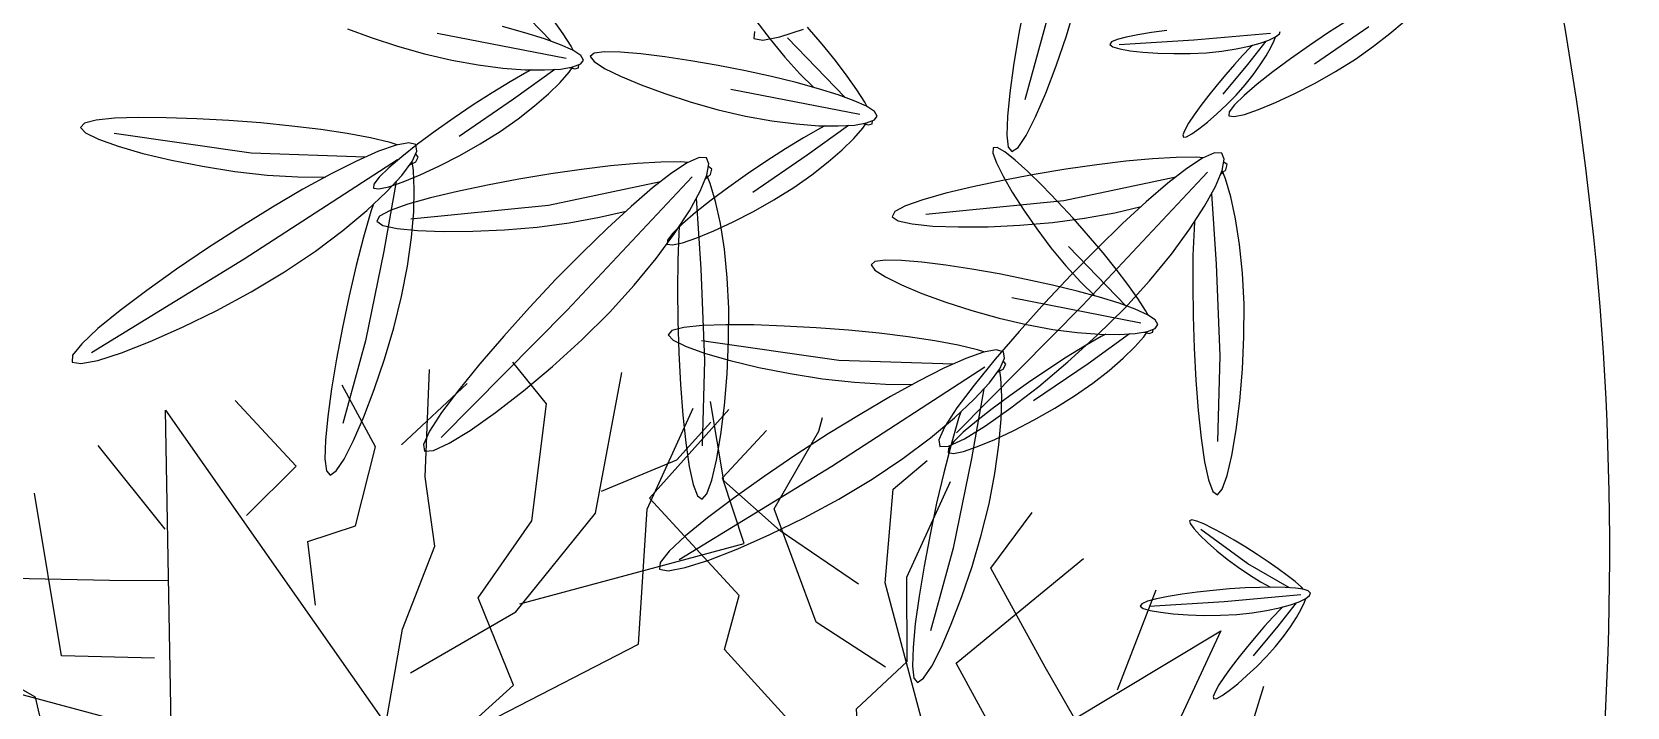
# Model space of a CAD drawing. Extents: x 302512 to 1034855, y -184136 to 410364.
# Drawn here: x 563996 to 567572, y 310722 to 312235 of the extents above; entities that cross this region are included whole.
import ezdxf

# ---------------------------------------------------------------- set-up
doc = ezdxf.new("R2010")
doc.units = 0
doc.header["$MEASUREMENT"] = 0
for name, color, linetype in [('F', 5, 'Continuous'), ('shu', 74, 'Continuous'), ('坐椅', 7, 'Continuous'), ('树', 80, 'Continuous'), ('绿化', 97, 'Continuous'), ('绿地', 3, 'Continuous')]:
    doc.layers.add(name, color=color, linetype=linetype)
doc.styles.add('DIM_FONT', font='SIMPLEX.shx', dxfattribs={"width": 0.8})

# ---------------------------------------------------------------- blocks, each defined once
blk = doc.blocks.new('Plant126')
for points in [[(-1829, 1177), (-1819.3, 1338.5), (-2025.4, 1357.3)], [(24.5, -8.4), (-998.8, 12.9), (-2130, 1233.9), (-526.7, 859.5), (24.5, -8.4)], [(-1948.1, 1028.6), (-2191.8, 1069.1)], [(-1862.4, 945.7), (-1965, 854.7), (-2163.1, 685.1), (-2308.1, 752.1)], [(-1768.1, 791.1), (-1931.9, 651.8), (-2228.5, 889.9)], [(-1632.3, 679.3), (-2079.9, 453.3), (-2295.3, 427.3), (-2375.7, 490.4)], [(-1505.7, 522.7), (-1782.2, 448.5), (-1912.7, 540.5), (-2103, 500), (-2339.5, 553.1)], [(-1889.6, 493.8), (-1958.6, 316.5), (-2194.3, 168.5), (-2391.2, 232.1), (-2423.5, 234.1)], [(-1606.4, 463.9), (-1853.7, 122.3), (-1982.8, 130), (-2159.8, -118.7), (-2397.6, 18.7)], [(-2064.1, 394), (-2147.5, 191.7), (-2234.3, 41.3), (-2406.8, -26.1)], [(-1859.9, -361.6), (-2102.4, 116.4), (-2240.2, 36.9), (-2367.9, 113.5)], [(-2152.8, -230.1), (-2259.4, -74.5), (-2360.1, -15.7)], [(23.1, -7.8), (-507, -883.4), (-2130, -1252.6), (-1004.1, -51.3), (23.1, -7.8)], [(-1594.5, -358.7), (-1825.4, -74.4), (-2133.6, -118.8), (-2383.2, -62.4)], [(-1652.6, -576), (-1840.1, -366.9), (-2100.8, -233.5), (-2430.7, -240.2)], [(-1443.1, -505.2), (-1673.5, -337.5), (-1854, -458.5), (-2053.5, -373.2), (-2324.2, -395.8), (-2402.6, -491.3)], [(-1534.1, -607.8), (-1747.5, -614.1), (-1950.3, -580.9), (-2102.5, -635.3), (-2346.2, -675.8)], [(-2163.1, -703.7), (-2332.3, -584.3)], [(-1760.8, -822.3), (-1900.5, -869.5), (-1958.4, -769.3), (-2146.7, -761.1), (-2270, -865.7)], [(-1930.3, -1020.3), (-2065.2, -931.2), (-2184.6, -1100.3)], [(-1201.9, -1067.5), (-1275.9, -1344.1), (-1420.9, -1411.1), (-1481, -1596.1), (-1645.1, -1774.4)], [(-1400.8, -1098.8), (-1429, -1599.5), (-1514.1, -1799), (-1609, -1837)], [(-1565.5, -1160.5), (-1526.9, -1372.1), (-1881.3, -1509.9)], [(-1746.7, -1164.9), (-1719.1, -1299.3), (-1671.3, -1555.6), (-1801.8, -1647.7)], [(-1861.3, -1197.6), (-2018.2, -1388.5)]]:
    blk.add_lwpolyline(points)
blk = doc.blocks.new('_F43BVI')
at = {"layer": '绿地'}
for p, q in [((0.4017, 0.8196), (0.3932, 0.8399)), ((0.41, 0.7967), (0.4017, 0.8196)), ((0.3865, 0.7985), (0.4082, 0.7238)), ((0.4176, 0.7716), (0.41, 0.7967)), ((0.3714, 0.7768), (0.3781, 0.7512)), ((0.4243, 0.7449), (0.4176, 0.7716)), ((0.3781, 0.7512), (0.3856, 0.7249)), ((0.4298, 0.7176), (0.4243, 0.7449)), ((0.3856, 0.7249), (0.3936, 0.699)), ((0.4341, 0.691), (0.4298, 0.7176)), ((0.3936, 0.699), (0.4019, 0.6743)), ((0.3577, 0.6856), (0.3374, 0.5974)), ((0.3671, 0.6874), (0.3636, 0.6901)), ((0.3739, 0.681), (0.3671, 0.6874)), ((0.3814, 0.6727), (0.3739, 0.681)), ((0.4372, 0.6662), (0.4341, 0.691)), ((0.3645, 0.6613), (0.366, 0.6581)), ((0.3648, 0.6775), (0.3844, 0.6484)), ((0.3895, 0.6627), (0.3814, 0.6727)), ((0.3979, 0.6512), (0.3895, 0.6627)), ((0.4019, 0.6743), (0.41, 0.6521)), ((0.4389, 0.6444), (0.4372, 0.6662)), ((0.366, 0.6581), (0.3723, 0.6464)), ((0.3723, 0.6464), (0.3794, 0.6338)), ((0.3844, 0.6484), (0.4087, 0.6101)), ((0.4062, 0.6384), (0.3979, 0.6512)), ((0.41, 0.6521), (0.4177, 0.6334)), ((0.4391, 0.6268), (0.4389, 0.6444)), ((0.3794, 0.6338), (0.3874, 0.6205)), ((0.4143, 0.6245), (0.4062, 0.6384)), ((0.4218, 0.6101), (0.4143, 0.6245)), ((0.4177, 0.6334), (0.4246, 0.6193)), ((0.4378, 0.6146), (0.4391, 0.6268)), ((0.3874, 0.6205), (0.3958, 0.6071)), ((0.3958, 0.6071), (0.4045, 0.5938)), ((0.4285, 0.5959), (0.4218, 0.6101)), ((0.4246, 0.6193), (0.4305, 0.6108)), ((0.4305, 0.6108), (0.435, 0.609)), ((0.435, 0.609), (0.4378, 0.6146)), ((0.3374, 0.5974), (0.3151, 0.5116)), ((0.4045, 0.5938), (0.4131, 0.5813)), ((0.4343, 0.5825), (0.4285, 0.5959)), ((0.4891, 0.589), (0.4849, 0.5862)), ((0.4945, 0.5855), (0.4891, 0.589)), ((0.498, 0.5777), (0.4945, 0.5855)), ((0.4131, 0.5813), (0.4213, 0.5702)), ((0.4213, 0.5702), (0.4286, 0.561)), ((0.4387, 0.5705), (0.4343, 0.5825)), ((0.4417, 0.5607), (0.4387, 0.5705)), ((0.4728, 0.5651), (0.4695, 0.557)), ((0.5045, 0.5821), (0.4939, 0.5812)), ((0.5266, 0.5814), (0.5045, 0.5821)), ((0.5531, 0.5787), (0.5266, 0.5814)), ((0.5833, 0.5739), (0.5531, 0.5787)), ((0.6164, 0.5667), (0.5833, 0.5739)), ((0.6516, 0.5571), (0.6164, 0.5667)), ((0.4286, 0.561), (0.4348, 0.5542)), ((0.4348, 0.5542), (0.4395, 0.5504)), ((0.4395, 0.5504), (0.4423, 0.5501)), ((0.443, 0.5537), (0.4417, 0.5607)), ((0.4423, 0.5501), (0.443, 0.5537)), ((0.4695, 0.557), (0.4624, 0.5345)), ((0.4905, 0.5641), (0.5943, 0.3752)), ((0.516, 0.5609), (0.5969, 0.5404)), ((0.6879, 0.5452), (0.6516, 0.5571)), ((0.4624, 0.5345), (0.4553, 0.5074)), ((0.5412, 0.5317), (0.5489, 0.5285)), ((0.5489, 0.5285), (0.5786, 0.5175)), ((0.5969, 0.5404), (0.7008, 0.5108)), ((0.724, 0.5316), (0.6879, 0.5452)), ((0.7586, 0.517), (0.724, 0.5316)), ((0.4844, 0.5268), (0.47, 0.3927)), ((0.5786, 0.5175), (0.6113, 0.5065)), ((0.7008, 0.5108), (0.796, 0.4771)), ((0.79, 0.5023), (0.7586, 0.517)), ((0.9816, 0.5129), (0.9718, 0.5064)), ((0.9986, 0.5143), (0.9783, 0.4261)), ((0.9901, 0.5179), (0.9816, 0.5129)), ((0.9934, 0.5195), (0.9901, 0.5179)), ((1.008, 0.516), (1.0045, 0.5187)), ((1.0148, 0.5096), (1.008, 0.516)), ((1.0224, 0.5014), (1.0148, 0.5096)), ((0.4553, 0.5074), (0.4483, 0.4766)), ((0.6113, 0.5065), (0.6464, 0.4955)), ((0.6464, 0.4955), (0.6828, 0.485)), ((0.8169, 0.4881), (0.79, 0.5023)), ((0.9494, 0.4899), (0.9373, 0.4803)), ((0.9863, 0.5043), (0.9443, 0.4663)), ((0.9609, 0.4987), (0.9494, 0.4899)), ((0.9718, 0.5064), (0.9609, 0.4987)), ((1.0054, 0.4899), (1.007, 0.4868)), ((1.0057, 0.5062), (1.0253, 0.4771)), ((1.0305, 0.4914), (1.0224, 0.5014)), ((1.0388, 0.4799), (1.0305, 0.4914)), ((0.2858, 0.4559), (0.2539, 0.4778)), ((0.4483, 0.4766), (0.4416, 0.4427)), ((0.502, 0.4455), (0.5046, 0.4774)), ((0.6828, 0.485), (0.7193, 0.4752)), ((0.7193, 0.4752), (0.7543, 0.4667)), ((0.8378, 0.4755), (0.8169, 0.4881)), ((0.8512, 0.465), (0.8378, 0.4755)), ((0.9373, 0.4803), (0.925, 0.4702)), ((0.9574, 0.464), (0.9691, 0.4739)), ((0.9691, 0.4739), (0.9788, 0.4832)), ((1.007, 0.4868), (1.0132, 0.4751)), ((1.0132, 0.4751), (1.0204, 0.4624)), ((1.0253, 0.4771), (1.0496, 0.4388)), ((1.0471, 0.4671), (1.0388, 0.4799)), ((0.3158, 0.4335), (0.2858, 0.4559)), ((0.7543, 0.4667), (0.7864, 0.4599)), ((0.7864, 0.4599), (0.8141, 0.4551)), ((0.8141, 0.4551), (0.8359, 0.4528)), ((0.8359, 0.4528), (0.8502, 0.4535)), ((0.8502, 0.4535), (0.8557, 0.4574)), ((0.8557, 0.4574), (0.8512, 0.465)), ((0.9443, 0.4663), (0.8886, 0.4261)), ((0.913, 0.4598), (0.9018, 0.4497)), ((0.925, 0.4702), (0.913, 0.4598)), ((0.9314, 0.4449), (0.9447, 0.4542)), ((0.9447, 0.4542), (0.9574, 0.464)), ((1.0204, 0.4624), (1.0283, 0.4492)), ((1.0552, 0.4532), (1.0471, 0.4671)), ((1.0627, 0.4388), (1.0552, 0.4532)), ((0.2582, 0.4413), (0.3426, 0.3858)), ((0.3428, 0.4117), (0.3158, 0.4335)), ((0.4416, 0.4427), (0.4353, 0.4065)), ((0.4971, 0.4094), (0.502, 0.4455)), ((0.6353, 0.4343), (0.5598, 0.2987)), ((0.5873, 0.434), (0.5658, 0.4265)), ((0.6065, 0.44), (0.5873, 0.434)), ((0.6229, 0.4443), (0.6065, 0.44)), ((0.6291, 0.4454), (0.6229, 0.4443)), ((0.6465, 0.4349), (0.6499, 0.44)), ((0.6499, 0.4446), (0.6466, 0.4461)), ((0.6516, 0.4326), (0.647, 0.4388)), ((0.6499, 0.44), (0.6499, 0.4446)), ((0.8918, 0.4401), (0.8836, 0.4317)), ((0.9018, 0.4497), (0.8918, 0.4401)), ((0.9057, 0.4289), (0.9182, 0.4363)), ((0.9182, 0.4363), (0.9314, 0.4449)), ((1.0283, 0.4492), (1.0368, 0.4357)), ((1.0368, 0.4357), (1.0455, 0.4225)), ((1.0694, 0.4245), (1.0627, 0.4388)), ((0.2346, 0.4205), (0.2677, 0.4023)), ((0.5425, 0.4176), (0.5181, 0.4076)), ((0.6102, 0.4237), (0.5229, 0.3811)), ((0.5658, 0.4265), (0.5425, 0.4176)), ((0.6431, 0.4175), (0.6616, 0.3603)), ((0.6597, 0.4189), (0.6516, 0.4326)), ((0.6682, 0.4017), (0.6597, 0.4189)), ((0.8777, 0.4246), (0.8745, 0.4195)), ((0.8745, 0.4195), (0.8746, 0.4167)), ((0.8746, 0.4167), (0.8782, 0.4165)), ((0.8836, 0.4317), (0.8777, 0.4246)), ((0.8782, 0.4165), (0.8851, 0.4186)), ((0.8851, 0.4186), (0.8944, 0.4229)), ((0.8944, 0.4229), (0.9057, 0.4289)), ((0.9783, 0.4261), (0.956, 0.3402)), ((1.0455, 0.4225), (1.0541, 0.41)), ((1.0752, 0.4111), (1.0694, 0.4245)), ((0.2677, 0.4023), (0.2997, 0.3857)), ((0.3655, 0.3915), (0.3428, 0.4117)), ((0.4353, 0.4065), (0.4296, 0.369)), ((0.493, 0.3967), (0.4683, 0.3854)), ((0.49, 0.3719), (0.4971, 0.4094)), ((0.5181, 0.4076), (0.493, 0.3967)), ((0.6768, 0.3814), (0.6682, 0.4017)), ((1.0541, 0.41), (1.0622, 0.3989)), ((1.0622, 0.3989), (1.0695, 0.3896)), ((1.0797, 0.3992), (1.0752, 0.4111)), ((1.0827, 0.3894), (1.0797, 0.3992)), ((0.2997, 0.3857), (0.3292, 0.3714)), ((0.3828, 0.3742), (0.3655, 0.3915)), ((0.47, 0.3927), (0.4349, 0.2329)), ((0.4683, 0.3854), (0.445, 0.374)), ((0.5435, 0.371), (0.5674, 0.3819)), ((0.5674, 0.3819), (0.5879, 0.3925)), ((0.6349, 0.3909), (0.6359, 0.385)), ((0.6359, 0.385), (0.6406, 0.3627)), ((0.6851, 0.3585), (0.6768, 0.3814)), ((1.0695, 0.3896), (1.0757, 0.3828)), ((1.0757, 0.3828), (1.0804, 0.379)), ((1.0804, 0.379), (1.0832, 0.3787)), ((1.0839, 0.3823), (1.0827, 0.3894)), ((1.0832, 0.3787), (1.0839, 0.3823)), ((0.3292, 0.3714), (0.3549, 0.3601)), ((0.3549, 0.3601), (0.3755, 0.3527)), ((0.3933, 0.3608), (0.3828, 0.3742)), ((0.3958, 0.3524), (0.3933, 0.3608)), ((0.424, 0.363), (0.4065, 0.353)), ((0.445, 0.374), (0.424, 0.363)), ((0.4296, 0.369), (0.4248, 0.3316)), ((0.4812, 0.3342), (0.49, 0.3719)), ((0.4916, 0.3519), (0.5179, 0.361)), ((0.5179, 0.361), (0.5435, 0.371)), ((0.5943, 0.3752), (0.6908, 0.1874)), ((0.6406, 0.3627), (0.6464, 0.3385)), ((0.6616, 0.3603), (0.6833, 0.2856)), ((0.6927, 0.3334), (0.6851, 0.3585)), ((0.3755, 0.3527), (0.3896, 0.3499)), ((0.3934, 0.3443), (0.3857, 0.3373)), ((0.3896, 0.3499), (0.3958, 0.3524)), ((0.4065, 0.353), (0.3934, 0.3443)), ((0.4415, 0.3379), (0.4657, 0.3442)), ((0.4657, 0.3442), (0.4916, 0.3519)), ((0.3857, 0.3373), (0.3845, 0.3326)), ((0.3845, 0.3326), (0.3905, 0.3305)), ((0.3905, 0.3305), (0.4027, 0.3308)), ((0.4027, 0.3308), (0.4201, 0.3334)), ((0.4201, 0.3334), (0.4415, 0.3379)), ((0.4248, 0.3316), (0.4209, 0.2957)), ((0.4713, 0.2981), (0.4812, 0.3342)), ((0.6464, 0.3385), (0.6531, 0.3129)), ((0.6993, 0.3067), (0.6927, 0.3334)), ((0.6531, 0.3129), (0.6606, 0.2867)), ((0.7048, 0.2794), (0.6993, 0.3067)), ((0.4209, 0.2957), (0.4183, 0.263)), ((0.4608, 0.265), (0.4713, 0.2981)), ((0.6606, 0.2867), (0.6687, 0.2607)), ((0.4503, 0.2365), (0.4608, 0.265)), ((0.6321, 0.2678), (0.6273, 0.2661)), ((0.6366, 0.2631), (0.6321, 0.2678)), ((0.7092, 0.2527), (0.7048, 0.2794)), ((0.4183, 0.263), (0.4172, 0.2349)), ((0.6106, 0.2485), (0.6054, 0.2414)), ((0.6454, 0.2574), (0.6349, 0.2591)), ((0.638, 0.2547), (0.6366, 0.2631)), ((0.6667, 0.2515), (0.6454, 0.2574)), ((0.6918, 0.2425), (0.6667, 0.2515)), ((0.6687, 0.2607), (0.6769, 0.2361)), ((0.7122, 0.2279), (0.7092, 0.2527)), ((0.4172, 0.2349), (0.4177, 0.2131)), ((0.4404, 0.2141), (0.4503, 0.2365)), ((0.6054, 0.2414), (0.5932, 0.2213)), ((0.6275, 0.2433), (0.6831, 0.0351)), ((0.6515, 0.2341), (0.7252, 0.1948)), ((0.6769, 0.2361), (0.685, 0.2139)), ((0.72, 0.2306), (0.6918, 0.2425)), ((0.7139, 0.2061), (0.7122, 0.2279)), ((0.7504, 0.2157), (0.72, 0.2306)), ((0.3134, 0.2056), (0.3101, 0.2071)), ((0.4177, 0.2131), (0.4202, 0.1989)), ((0.4318, 0.1995), (0.4404, 0.2141)), ((0.6127, 0.2085), (0.5666, 0.0817)), ((0.5932, 0.2213), (0.5798, 0.1967)), ((0.685, 0.2139), (0.6927, 0.1952)), ((0.7822, 0.198), (0.7504, 0.2157)), ((0.2987, 0.1953), (0.2232, 0.0597)), ((0.2507, 0.195), (0.2292, 0.1875)), ((0.2699, 0.201), (0.2507, 0.195)), ((0.2864, 0.2053), (0.2699, 0.201)), ((0.2926, 0.2064), (0.2864, 0.2053)), ((0.3099, 0.1959), (0.3133, 0.201)), ((0.315, 0.1936), (0.3105, 0.1998)), ((0.3133, 0.201), (0.3134, 0.2056)), ((0.3231, 0.1799), (0.315, 0.1936)), ((0.4202, 0.1989), (0.4249, 0.1941)), ((0.4249, 0.1941), (0.4318, 0.1995)), ((0.5798, 0.1967), (0.5656, 0.1684)), ((0.669, 0.1997), (0.6757, 0.1948)), ((0.6757, 0.1948), (0.7019, 0.177)), ((0.6927, 0.1952), (0.6996, 0.181)), ((0.7129, 0.1763), (0.7142, 0.1885)), ((0.7142, 0.1885), (0.7139, 0.2061)), ((0.7252, 0.1948), (0.819, 0.1413)), ((0.8146, 0.1778), (0.7822, 0.198)), ((0.206, 0.1786), (0.1815, 0.1686)), ((0.2736, 0.1847), (0.1863, 0.1422)), ((0.2292, 0.1875), (0.206, 0.1786)), ((0.3065, 0.1785), (0.325, 0.1213)), ((0.3316, 0.1627), (0.3231, 0.1799)), ((0.6996, 0.181), (0.7055, 0.1725)), ((0.7019, 0.177), (0.7311, 0.1584)), ((0.7055, 0.1725), (0.71, 0.1707)), ((0.71, 0.1707), (0.7129, 0.1763)), ((0.8465, 0.1559), (0.8146, 0.1778)), ((0.2308, 0.1429), (0.2513, 0.1535)), ((0.2983, 0.1519), (0.2994, 0.146)), ((0.3402, 0.1424), (0.3316, 0.1627)), ((0.5656, 0.1684), (0.551, 0.1371)), ((0.6103, 0.1254), (0.6205, 0.1558)), ((0.7311, 0.1584), (0.7624, 0.1394)), ((0.8765, 0.1334), (0.8465, 0.1559)), ((0.1813, 0.122), (0.2069, 0.132)), ((0.2069, 0.132), (0.2308, 0.1429)), ((0.2994, 0.146), (0.3041, 0.1237)), ((0.3485, 0.1195), (0.3402, 0.1424)), ((0.551, 0.1371), (0.5363, 0.1035)), ((0.7624, 0.1394), (0.7953, 0.1205)), ((0.819, 0.1413), (0.9033, 0.0858)), ((0.9035, 0.1116), (0.8765, 0.1334)), ((0.155, 0.1129), (0.1813, 0.122)), ((0.3041, 0.1237), (0.3098, 0.0995)), ((0.325, 0.1213), (0.3467, 0.0466)), ((0.3561, 0.0944), (0.3485, 0.1195)), ((0.5969, 0.0915), (0.6103, 0.1254)), ((0.7953, 0.1205), (0.8284, 0.1023)), ((0.3098, 0.0995), (0.3165, 0.074)), ((0.3627, 0.0677), (0.3561, 0.0944)), ((0.5363, 0.1035), (0.5218, 0.0684)), ((0.8284, 0.1023), (0.8604, 0.0857)), ((0.9263, 0.0915), (0.9035, 0.1116)), ((0.5666, 0.0817), (0.4943, -0.065)), ((0.5811, 0.0568), (0.5969, 0.0915)), ((0.8604, 0.0857), (0.8899, 0.0713)), ((0.9435, 0.0742), (0.9263, 0.0915)), ((0.3165, 0.074), (0.3241, 0.0477)), ((0.3683, 0.0404), (0.3627, 0.0677)), ((0.5218, 0.0684), (0.5081, 0.0332)), ((0.5635, 0.0223), (0.5811, 0.0568)), ((0.8899, 0.0713), (0.9157, 0.0601)), ((0.9157, 0.0601), (0.9363, 0.0527)), ((0.954, 0.0608), (0.9435, 0.0742)), ((0.9566, 0.0524), (0.954, 0.0608)), ((0.3241, 0.0477), (0.3321, 0.0217)), ((0.3726, 0.0137), (0.3683, 0.0404)), ((0.9363, 0.0527), (0.9503, 0.0498)), ((0.9503, 0.0498), (0.9566, 0.0524)), ((0.3321, 0.0217), (0.3403, -0.0029)), ((0.5081, 0.0332), (0.4957, -0.0006)), ((0.5452, -0.0104), (0.5635, 0.0223)), ((0.6831, 0.0351), (0.7319, -0.1704)), ((0.3058, 0.0091), (0.3015, 0.0063)), ((0.3112, 0.0057), (0.3058, 0.0091)), ((0.3211, 0.0022), (0.3105, 0.0014)), ((0.3146, -0.0022), (0.3112, 0.0057)), ((0.3432, 0.0016), (0.3211, 0.0022)), ((0.3698, -0.0011), (0.3432, 0.0016)), ((0.3756, -0.0111), (0.3726, 0.0137)), ((0.2895, -0.0148), (0.2862, -0.0229)), ((0.3071, -0.0158), (0.4109, -0.2047)), ((0.3403, -0.0029), (0.3484, -0.0251)), ((0.4, -0.006), (0.3698, -0.0011)), ((0.3773, -0.0329), (0.3756, -0.0111)), ((0.4331, -0.0132), (0.4, -0.006)), ((0.4682, -0.0227), (0.4331, -0.0132)), ((0.4957, -0.0006), (0.4854, -0.0318)), ((0.5271, -0.04), (0.5452, -0.0104)), ((0.2862, -0.0229), (0.2791, -0.0454)), ((0.3326, -0.019), (0.4136, -0.0395)), ((0.3484, -0.0251), (0.3561, -0.0438)), ((0.3776, -0.0505), (0.3773, -0.0329)), ((0.5045, -0.0347), (0.4682, -0.0227)), ((0.4854, -0.0318), (0.4776, -0.0588)), ((0.5407, -0.0483), (0.5045, -0.0347)), ((0.2791, -0.0454), (0.272, -0.0724)), ((0.3011, -0.0531), (0.2866, -0.1872)), ((0.3561, -0.0438), (0.3631, -0.058)), ((0.3578, -0.0482), (0.3656, -0.0514)), ((0.3656, -0.0514), (0.3953, -0.0623)), ((0.3763, -0.0626), (0.3776, -0.0505)), ((0.4136, -0.0395), (0.5175, -0.0691)), ((0.5101, -0.0652), (0.5271, -0.04)), ((0.5752, -0.0629), (0.5407, -0.0483)), ((0.272, -0.0724), (0.265, -0.1033)), ((0.3631, -0.058), (0.3689, -0.0665)), ((0.3689, -0.0665), (0.3734, -0.0683)), ((0.3734, -0.0683), (0.3763, -0.0626)), ((0.3953, -0.0623), (0.428, -0.0734)), ((0.428, -0.0734), (0.463, -0.0844)), ((0.4776, -0.0588), (0.4729, -0.0801)), ((0.4952, -0.0845), (0.5101, -0.0652)), ((0.5175, -0.0691), (0.6126, -0.1027)), ((0.6067, -0.0776), (0.5752, -0.0629)), ((0.463, -0.0844), (0.4995, -0.0949)), ((0.4729, -0.0801), (0.472, -0.0945)), ((0.4833, -0.0967), (0.4952, -0.0845)), ((0.6336, -0.0917), (0.6067, -0.0776)), ((0.6544, -0.1044), (0.6336, -0.0917)), ((0.0997, -0.108), (0.0805, -0.114)), ((0.1162, -0.1037), (0.0997, -0.108)), ((0.1224, -0.1026), (0.1162, -0.1037)), ((0.1397, -0.1131), (0.1431, -0.108)), ((0.1432, -0.1034), (0.1399, -0.1019)), ((0.1448, -0.1154), (0.1403, -0.1092)), ((0.1431, -0.108), (0.1432, -0.1034)), ((0.265, -0.1033), (0.2583, -0.1372)), ((0.3186, -0.1343), (0.3213, -0.1024)), ((0.472, -0.0945), (0.4753, -0.1003)), ((0.4753, -0.1003), (0.4833, -0.0967)), ((0.4995, -0.0949), (0.5359, -0.1046)), ((0.5359, -0.1046), (0.571, -0.1131)), ((0.6678, -0.1149), (0.6544, -0.1044)), ((0.1034, -0.1243), (0.0161, -0.1668)), ((0.1285, -0.1137), (0.053, -0.2493)), ((0.1363, -0.1305), (0.1548, -0.1877)), ((0.1529, -0.1291), (0.1448, -0.1154)), ((0.1614, -0.1463), (0.1529, -0.1291)), ((0.571, -0.1131), (0.6031, -0.12)), ((0.6031, -0.12), (0.6308, -0.1247)), ((0.6308, -0.1247), (0.6525, -0.127)), ((0.6525, -0.127), (0.6669, -0.1264)), ((0.6669, -0.1264), (0.6723, -0.1224)), ((0.6723, -0.1224), (0.6678, -0.1149)), ((0.17, -0.1666), (0.1614, -0.1463)), ((0.2583, -0.1372), (0.252, -0.1733)), ((0.3137, -0.1704), (0.3186, -0.1343)), ((0.1282, -0.1571), (0.1292, -0.163)), ((0.1292, -0.163), (0.1339, -0.1853)), ((0.1783, -0.1895), (0.17, -0.1666)), ((0.1339, -0.1853), (0.1396, -0.2095)), ((0.1548, -0.1877), (0.1765, -0.2624)), ((0.252, -0.1733), (0.2463, -0.2108)), ((0.2866, -0.1872), (0.2515, -0.3469)), ((0.3067, -0.208), (0.3137, -0.1704)), ((0.1859, -0.2146), (0.1783, -0.1895)), ((0.4109, -0.2047), (0.5075, -0.3925)), ((0.1396, -0.2095), (0.1464, -0.2351)), ((0.1926, -0.2413), (0.1859, -0.2146)), ((0.2463, -0.2108), (0.2414, -0.2483)), ((0.2979, -0.2456), (0.3067, -0.208)), ((0.1464, -0.2351), (0.1539, -0.2613)), ((0.1981, -0.2686), (0.1926, -0.2413)), ((0.1539, -0.2613), (0.1619, -0.2873)), ((0.2414, -0.2483), (0.2376, -0.2841)), ((0.2879, -0.2818), (0.2979, -0.2456)), ((0.2024, -0.2953), (0.1981, -0.2686)), ((0.2774, -0.3149), (0.2879, -0.2818)), ((0.1619, -0.2873), (0.1701, -0.3119)), ((0.2054, -0.3201), (0.2024, -0.2953)), ((0.2376, -0.2841), (0.2349, -0.3169)), ((0.1701, -0.3119), (0.1783, -0.3341)), ((0.1848, -0.3157), (0.18, -0.3174)), ((0.1892, -0.3203), (0.1848, -0.3157)), ((0.2349, -0.3169), (0.2338, -0.3449)), ((0.2669, -0.3434), (0.2774, -0.3149)), ((0.1632, -0.335), (0.1581, -0.3421)), ((0.1783, -0.3341), (0.1859, -0.3528)), ((0.198, -0.3261), (0.1875, -0.3243)), ((0.1907, -0.3288), (0.1892, -0.3203)), ((0.2194, -0.332), (0.198, -0.3261)), ((0.2071, -0.3419), (0.2054, -0.3201)), ((0.2445, -0.3409), (0.2194, -0.332)), ((0.1581, -0.3421), (0.1458, -0.3622)), ((0.1801, -0.3402), (0.2357, -0.5484)), ((0.1859, -0.3528), (0.1929, -0.367)), ((0.2041, -0.3494), (0.2778, -0.3887)), ((0.2074, -0.3595), (0.2071, -0.3419)), ((0.2338, -0.3449), (0.2344, -0.3668)), ((0.2726, -0.3529), (0.2445, -0.3409)), ((0.2571, -0.3657), (0.2669, -0.3434)), ((0.303, -0.3678), (0.2726, -0.3529)), ((0.1654, -0.375), (0.1192, -0.5017)), ((0.1458, -0.3622), (0.1325, -0.3868)), ((0.1929, -0.367), (0.1987, -0.3755)), ((0.1987, -0.3755), (0.2032, -0.3773)), ((0.2032, -0.3773), (0.2061, -0.3717)), ((0.2061, -0.3717), (0.2074, -0.3595)), ((0.2344, -0.3668), (0.2369, -0.3809)), ((0.2484, -0.3804), (0.2571, -0.3657)), ((0.3349, -0.3855), (0.303, -0.3678)), ((0.1325, -0.3868), (0.1183, -0.4151)), ((0.2216, -0.3838), (0.2284, -0.3887)), ((0.2284, -0.3887), (0.2546, -0.4065)), ((0.2369, -0.3809), (0.2415, -0.3858)), ((0.2415, -0.3858), (0.2484, -0.3804)), ((0.2778, -0.3887), (0.3716, -0.4422)), ((0.3673, -0.4057), (0.3349, -0.3855)), ((0.2546, -0.4065), (0.2837, -0.425)), ((0.3991, -0.4276), (0.3673, -0.4057)), ((0.1183, -0.4151), (0.1037, -0.4464)), ((0.163, -0.4581), (0.1732, -0.4277)), ((0.2837, -0.425), (0.3151, -0.4441)), ((0.4292, -0.45), (0.3991, -0.4276)), ((0.1037, -0.4464), (0.0889, -0.48)), ((0.3151, -0.4441), (0.348, -0.463)), ((0.3716, -0.4422), (0.4559, -0.4977)), ((0.4562, -0.4719), (0.4292, -0.45)), ((0.1496, -0.4919), (0.163, -0.4581)), ((0.348, -0.463), (0.3811, -0.4812)), ((0.0889, -0.48), (0.0744, -0.515)), ((0.3811, -0.4812), (0.4131, -0.4978)), ((0.4789, -0.492), (0.4562, -0.4719)), ((0.1192, -0.5017), (0.047, -0.6484)), ((0.1337, -0.5267), (0.1496, -0.4919)), ((0.4131, -0.4978), (0.4426, -0.5121)), ((0.4962, -0.5093), (0.4789, -0.492)), ((0.0744, -0.515), (0.0607, -0.5502)), ((0.1162, -0.5612), (0.1337, -0.5267)), ((0.4426, -0.5121), (0.4683, -0.5234)), ((0.4683, -0.5234), (0.4889, -0.5308)), ((0.5067, -0.5227), (0.4962, -0.5093)), ((0.5092, -0.5311), (0.5067, -0.5227)), ((0.4889, -0.5308), (0.503, -0.5336)), ((0.503, -0.5336), (0.5092, -0.5311)), ((0.0607, -0.5502), (0.0484, -0.5841)), ((0.0979, -0.5939), (0.1162, -0.5612)), ((0.2357, -0.5484), (0.2846, -0.7538)), ((0.0484, -0.5841), (0.038, -0.6153)), ((0.0798, -0.6235), (0.0979, -0.5939)), ((0.038, -0.6153), (0.0302, -0.6423)), ((0.0628, -0.6487), (0.0798, -0.6235)), ((0.0302, -0.6423), (0.0256, -0.6636)), ((0.0478, -0.668), (0.0628, -0.6487)), ((0.0256, -0.6636), (0.0246, -0.6779)), ((0.0359, -0.6802), (0.0478, -0.668)), ((0.0246, -0.6779), (0.028, -0.6838)), ((0.028, -0.6838), (0.0359, -0.6802))]:
    blk.add_line(p, q, dxfattribs=at)
for points in [[(0.3167, 0.5706), (0.3133, 0.5527), (0.3108, 0.5364), (0.3091, 0.5223), (0.3085, 0.5113), (0.3092, 0.5041), (0.3114, 0.5015), (0.315, 0.5039), (0.32, 0.511), (0.3258, 0.5218), (0.3322, 0.5357), (0.3387, 0.552), (0.3451, 0.5697), (0.351, 0.5883), (0.3561, 0.6069), (0.3599, 0.6248), (0.3627, 0.6417), (0.3643, 0.657), (0.365, 0.6704), (0.3647, 0.6816), (0.3636, 0.6901), (0.3617, 0.6955), (0.3591, 0.6974)], [(0.1671, 0.1074), (0.1746, 0.1043), (0.1795, 0.1136), (0.1821, 0.1338), (0.1822, 0.1631)], [(0.0151, -0.3484), (0.0336, -0.3248), (0.0526, -0.2986), (0.0712, -0.2709), (0.0883, -0.2426), (0.1033, -0.2149), (0.1158, -0.1885), (0.1258, -0.164), (0.1332, -0.1422), (0.1381, -0.1237), (0.1403, -0.1092), (0.1397, -0.0994), (0.1364, -0.095), (0.1303, -0.0963), (0.1216, -0.1032), (0.1108, -0.1149), (0.0983, -0.1309), (0.0843, -0.1506), (0.0693, -0.1735)]]:
    blk.add_lwpolyline(points, dxfattribs=at)
for points in [[(0.5556, 0.374), (0.5774, 0.334), (0.6, 0.2947), (0.6224, 0.2577), (0.6437, 0.2246), (0.6631, 0.197), (0.6795, 0.1765), (0.6922, 0.1648), (0.7002, 0.1636), (0.7028, 0.1737), (0.7004, 0.194), (0.6935, 0.2225), (0.6828, 0.2574), (0.6688, 0.2966), (0.652, 0.3383), (0.633, 0.3806), (0.6124, 0.4217), (0.5909, 0.4597), (0.569, 0.4939), (0.5476, 0.5237), (0.5275, 0.5486), (0.5093, 0.568), (0.4938, 0.5813), (0.4819, 0.5879), (0.4742, 0.5872), (0.4713, 0.579), (0.473, 0.5637), (0.4788, 0.5424), (0.4884, 0.5158), (0.5013, 0.4848), (0.517, 0.4503), (0.5353, 0.413)], [(0.9658, 0.4365), (0.9615, 0.4179), (0.9576, 0.3993), (0.9543, 0.3814), (0.9517, 0.365), (0.95, 0.351), (0.9495, 0.34), (0.9502, 0.3328), (0.9523, 0.3302), (0.956, 0.3326), (0.9609, 0.3396), (0.9667, 0.3505), (0.9731, 0.3644), (0.9797, 0.3806), (0.9861, 0.3984), (0.992, 0.4169), (0.997, 0.4356), (1.0009, 0.4535), (1.0036, 0.4703), (1.0052, 0.4857), (1.0059, 0.4991), (1.0056, 0.5102), (1.0045, 0.5187), (1.0026, 0.5241), (1, 0.5261), (0.9968, 0.5243), (0.993, 0.5191), (0.9889, 0.5108), (0.9845, 0.4998), (0.9798, 0.4864), (0.9751, 0.4712), (0.9704, 0.4544)], [(0.5443, 0.3218), (0.5283, 0.2932), (0.5129, 0.2644), (0.4989, 0.2365), (0.4869, 0.2109), (0.4775, 0.1885), (0.4713, 0.1706), (0.469, 0.1585), (0.4713, 0.1531), (0.4785, 0.1554), (0.4899, 0.1646), (0.5047, 0.1797), (0.5218, 0.1996), (0.5404, 0.2232), (0.5594, 0.2494), (0.578, 0.2771), (0.5951, 0.3054), (0.61, 0.3331), (0.6225, 0.3595), (0.6325, 0.384), (0.64, 0.4058), (0.6449, 0.4243), (0.6471, 0.4388), (0.6465, 0.4486), (0.6432, 0.453), (0.637, 0.4517), (0.6284, 0.4448), (0.6176, 0.4331), (0.6051, 0.4171), (0.5911, 0.3974), (0.576, 0.3745), (0.5603, 0.3491)], [(0.6452, 0.0431), (0.6569, -0.0009), (0.6694, -0.0444), (0.6823, -0.0857), (0.6951, -0.123), (0.7073, -0.1544), (0.7183, -0.1782), (0.7279, -0.1926), (0.7353, -0.1957), (0.7403, -0.1865), (0.7428, -0.1662), (0.743, -0.1369), (0.7409, -0.1005), (0.7366, -0.0591), (0.7303, -0.0145), (0.722, 0.0311), (0.7118, 0.0758), (0.7, 0.1179), (0.6869, 0.1563), (0.6733, 0.1904), (0.6597, 0.2194), (0.6467, 0.2426), (0.6349, 0.2592), (0.6248, 0.2684), (0.6172, 0.2696), (0.6124, 0.2623), (0.6104, 0.2472), (0.611, 0.225), (0.6139, 0.1969), (0.619, 0.1638), (0.6261, 0.1264), (0.6349, 0.0859)], [(0.2077, 0.0828), (0.1917, 0.0542), (0.1764, 0.0254), (0.1624, -0.0024), (0.1503, -0.0281), (0.1409, -0.0505), (0.1347, -0.0683), (0.1324, -0.0805), (0.1347, -0.0859), (0.1419, -0.0836), (0.1534, -0.0744), (0.1681, -0.0593), (0.1853, -0.0394), (0.2038, -0.0158), (0.2228, 0.0104), (0.2414, 0.0381), (0.2585, 0.0664), (0.2734, 0.0941), (0.2859, 0.1205), (0.296, 0.145), (0.3034, 0.1668), (0.3083, 0.1853), (0.3105, 0.1998), (0.3099, 0.2096), (0.3066, 0.214), (0.3004, 0.2127), (0.2918, 0.2058), (0.281, 0.1941), (0.2685, 0.1781), (0.2545, 0.1584), (0.2395, 0.1355), (0.2237, 0.1101)], [(0.3722, -0.2059), (0.3941, -0.2458), (0.4167, -0.2851), (0.4391, -0.3222), (0.4604, -0.3553), (0.4797, -0.3829), (0.4962, -0.4033), (0.5088, -0.415), (0.5168, -0.4163), (0.5194, -0.4061), (0.517, -0.3858), (0.5102, -0.3573), (0.4995, -0.3225), (0.4854, -0.2833), (0.4686, -0.2415), (0.4496, -0.1992), (0.4291, -0.1582), (0.4075, -0.1202), (0.3856, -0.086), (0.3643, -0.0561), (0.3441, -0.0312), (0.3259, -0.0119), (0.3105, 0.0014), (0.2986, 0.008), (0.2908, 0.0073), (0.2879, -0.0009), (0.2896, -0.0161), (0.2955, -0.0374), (0.305, -0.064), (0.3179, -0.095), (0.3337, -0.1296), (0.3519, -0.1668)], [(0.1979, -0.5404), (0.2095, -0.5844), (0.2221, -0.6279), (0.235, -0.6692), (0.2477, -0.7065), (0.2599, -0.7379), (0.271, -0.7617), (0.2805, -0.7761), (0.2879, -0.7792), (0.2929, -0.77), (0.2955, -0.7497), (0.2956, -0.7204), (0.2935, -0.684), (0.2893, -0.6425), (0.2829, -0.598), (0.2747, -0.5524), (0.2645, -0.5076), (0.2526, -0.4656), (0.2396, -0.4271), (0.226, -0.393), (0.2123, -0.3641), (0.1993, -0.3409), (0.1875, -0.3243), (0.1775, -0.3151), (0.1699, -0.3138), (0.1651, -0.3212), (0.1631, -0.3363), (0.1636, -0.3584), (0.1666, -0.3865), (0.1717, -0.4197), (0.1787, -0.457), (0.1875, -0.4976)]]:
    blk.add_lwpolyline(points, close=True, dxfattribs=at)
at = {"style": 'DIM_FONT', "width": 0.7, "flags": 9}
for tag in ['YSIZE', 'XSIZE']:
    blk.add_attdef(tag, (0, 0), '', height=0.5, dxfattribs=at)
blk = doc.blocks.new('ZU')
at = {"layer": '绿地', "xscale": 1.5, "yscale": 1.5, "zscale": 0.001, "rotation": 260.5308552460376}
blk.add_blockref('_F43BVI', (-0.8522, 0.1655), dxfattribs=at)
blk = doc.blocks.new('A$C0B5A7686')
at = {"layer": '树', "linetype": 'ByBlock', "xscale": 640, "yscale": 640, "zscale": 640, "rotation": 151.15692544915}
blk.add_blockref('ZU', (642.8, 1492.6), dxfattribs=at)
blk = doc.blocks.new('A$C750B0621')
at = {"layer": '树'}
blk.add_blockref('A$C0B5A7686', (0, 0), dxfattribs=at)
blk = doc.blocks.new('A$C5AB93D8E')
at = {"layer": '绿化', "xscale": 0.8, "yscale": 0.8, "zscale": 0.8}
blk.add_blockref('A$C750B0621', (0, 0), dxfattribs=at)
blk = doc.blocks.new('A$C68DB62A4')
at = {"layer": '绿化', "rotation": 236.3690562220917}
blk.add_blockref('A$C5AB93D8E', (801.7, 2393.5), dxfattribs=at)
blk = doc.blocks.new('_F37GYG')
at = {"layer": '绿化', "linetype": 'ByBlock', "xscale": 0.2867748092958204, "yscale": 0.2867748092958204, "zscale": 0.2867748092958204}
blk.add_blockref('A$C68DB62A4', (-306.06, -300.5), dxfattribs=at)
at = {"style": 'DIM_FONT', "width": 0.8, "flags": 9}
for tag in ['YSIZE', 'XSIZE']:
    blk.add_attdef(tag, (0, 0), '', height=0.5, dxfattribs=at)

msp = doc.modelspace()

# ---------------------------------------------------------------- hatches: boundary and pattern name
at = {"linetype": 'ByBlock', "lineweight": 5}
h = msp.add_hatch(color=256, dxfattribs=at)
h.paths.add_polyline_path([(522592.5, 349253.9), (520797, 349301.4), (520829.7, 350538.8), (522625.3, 350491.3)], flags=16)
h.paths.add_polyline_path([(519829.3, 348499.2), (521552.6, 344814.8), (523659.8, 348397.9)], flags=17)
edge = h.paths.add_edge_path()
edge.add_line((572984.2, 342026.3), (375866.6, 347237.3))
edge.add_line((522608.4, 351499.9), (519298.7, 226302.4))

# ---------------------------------------------------------------- linework, layer by layer
at = {"layer": 'F'}
msp.add_lwpolyline([(566274.8, 307101.4, 0.246699), (567107.6, 313455.8, -0.365338), (569391.7, 319769.1, 0.268044), (570742.3, 322106.6, 0.268044)], format="xyb", dxfattribs=at)

# ---------------------------------------------------------------- block references
at = {"layer": 'shu', "xscale": 0.9719999999999756, "yscale": 0.9719999999999756, "zscale": 0.9719999999999756, "rotation": 258.2006895130042}
msp.add_blockref('Plant126', (565063.8, 309111.7), dxfattribs=at)
at = {"layer": '坐椅', "xscale": 8.626176000000003, "yscale": 8.626176000000003, "zscale": 8.626176000000003}
msp.add_blockref('_F37GYG', (565279.5, 312153.5), dxfattribs=at)

doc.saveas('drawing.dxf')
